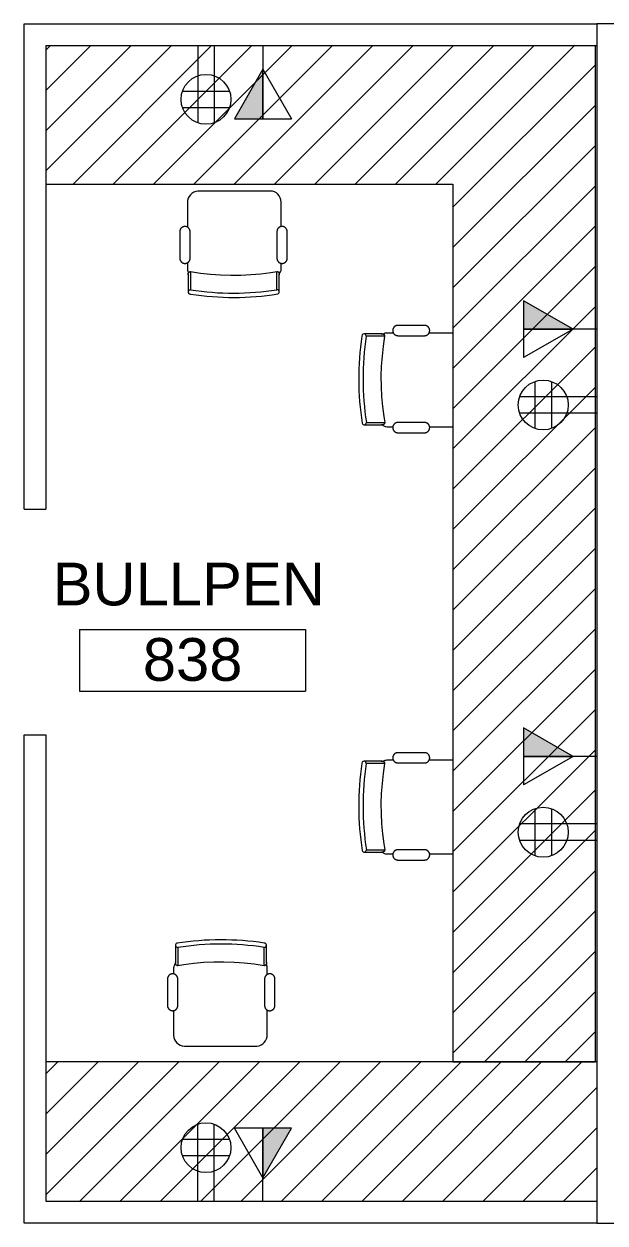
# Model space of a CAD drawing. Header units: inches. Extents: x 1 to 4637, y -664 to 702.
# Drawn here: x 1258.8 to 1381.2, y 213.5 to 466 of the extents above; entities that cross this region are included whole.
import ezdxf

# ---------------------------------------------------------------- set-up
doc = ezdxf.new("R2010")
doc.units = ezdxf.units.IN
doc.header["$MEASUREMENT"] = 0
for name, color, linetype, lineweight in [('A-ANNO-NOTE', 131, 'Continuous', 20), ('A-AREA-IDEN', 2, 'Continuous', 20), ('I-FURN', 30, 'Continuous', 9), ('I-WALL', 2, 'Continuous', 9), ('Q-CASE', 31, 'Continuous', 9)]:
    doc.layers.add(name, color=color, linetype=linetype, lineweight=lineweight)
doc.styles.add('Arial', font='arial.ttf', dxfattribs={"height": 9})

# ---------------------------------------------------------------- blocks, each defined once
blk = doc.blocks.new('Millwork Counter Top - L Shaped - Standard Counter Top-2497563-New Construction - Tel_Data_Elec Plan')
at = {"layer": 'Q-CASE', "lineweight": 13}
h = blk.add_hatch(dxfattribs=at)
h.set_pattern_fill('FP_15', color=8, style=0, pattern_type=2)
h.set_pattern_definition([(135, (414.135, -2080.398), (-4.24264, -4.24264), [])])
h.paths.add_polyline_path([(166.74, 0), (-47.26, 0), (-47.26, -115.69), (-18.14, -115.69), (-18.14, -30), (166.74, -30)], flags=0)
for p, q in [((166.74, 0), (-47.26, 0)), ((166.74, -30), (166.74, 0)), ((-18.14, -115.69), (-18.14, -30)), ((-18.14, -30), (166.74, -30))]:
    blk.add_line(p, q, dxfattribs=at)
blk = doc.blocks.new('Counter Top _No Backsplash_ - Standard Counter Top-2497582-New Construction - Tel_Data_Elec Plan')
at = {"layer": 'Q-CASE', "lineweight": 13}
h = blk.add_hatch(dxfattribs=at)
h.set_pattern_fill('FP_16', color=8, style=0, pattern_type=2)
h.set_pattern_definition([(45, (-2011.972, -247.397), (-4.24264, 4.24264), [])])
h.paths.add_polyline_path([(68.43, -29.31), (68.68, -29.31), (68.68, 0), (-47.26, 0), (-47.26, -29.31), (38.43, -29.31)], flags=0)
blk.add_line((68.68, 0), (-47.26, 0), dxfattribs=at)
blk = doc.blocks.new('Seating - Desk - Task - Steelcase - Think - EX-C1-2109714-New Construction - Tel_Data_Elec Plan')
at = {"layer": 'I-FURN'}
for p, q in [((-8.93, 8.24), (-8.93, 4.37)), ((9.24, 4.39), (9.24, 8.25)), ((-9.83, 3.91), (-9.83, 2.66)), ((9.91, 2.54), (9.91, 3.91)), ((-11.1, 1.6), (-11.1, -4.01)), ((-8.94, -4.01), (-8.94, 1.6)), ((9.34, 1.6), (9.34, -4.01)), ((11.51, -4.01), (11.51, 1.6)), ((9.91, -10.14), (9.91, -4.96)), ((-9.83, -5.07), (-9.83, -10.25)), ((-7.53, -12.55), (7.72, -12.55))]:
    blk.add_line(p, q, dxfattribs=at)
at = {"layer": 'I-FURN', "flags": 128}
for points in [[(-9.44, 8.69), (-9.44, 8.06), (-9.44, 7.48), (-9.44, 6.95), (-9.44, 6.49), (-9.44, 6.08), (-9.44, 5.73), (-9.44, 5.44), (-9.44, 5.21), (-9.44, 5.04), (-9.44, 4.93), (-9.44, 4.88), (-9.44, 4.88)], [(9.75, 4.9), (9.75, 4.93), (9.75, 5.02), (9.75, 5.17), (9.75, 5.38), (9.75, 5.65), (9.75, 5.98), (9.75, 6.37), (9.75, 6.82), (9.75, 7.33), (9.75, 7.89), (9.75, 8.51), (9.75, 8.71)], [(-9.44, 4.88), (-9.44, 4.91), (-9.44, 5), (-9.44, 5.08)], [(9.24, 4.39), (7.14, 4.71), (5.03, 4.94), (2.91, 5.09), (0.79, 5.16), (-1.33, 5.14), (-3.45, 5.04), (-5.57, 4.85), (-7.68, 4.58), (-8.93, 4.37)], [(9.75, 5.1), (9.75, 4.97), (9.75, 4.91), (9.75, 4.9)], [(-8.94, 1.6), (-8.94, 1.64), (-8.94, 1.68), (-8.94, 1.73), (-8.95, 1.77), (-8.96, 1.81), (-8.97, 1.86), (-8.98, 1.9), (-8.99, 1.94), (-9.01, 1.98), (-9.02, 2.02), (-9.04, 2.06), (-9.06, 2.1), (-9.08, 2.14), (-9.1, 2.17), (-9.12, 2.21), (-9.15, 2.24), (-9.18, 2.28), (-9.2, 2.31), (-9.23, 2.34), (-9.26, 2.37), (-9.3, 2.4), (-9.33, 2.43), (-9.36, 2.46), (-9.4, 2.48), (-9.43, 2.51), (-9.47, 2.53), (-9.51, 2.55), (-9.55, 2.57), (-9.59, 2.59), (-9.63, 2.61), (-9.67, 2.62), (-9.71, 2.64), (-9.75, 2.65), (-9.79, 2.66), (-9.83, 2.66), (-9.88, 2.67), (-9.92, 2.68), (-9.96, 2.68), (-10.01, 2.68), (-10.05, 2.68), (-10.09, 2.68), (-10.14, 2.67), (-10.18, 2.67), (-10.22, 2.66), (-10.26, 2.65), (-10.31, 2.64), (-10.35, 2.63), (-10.39, 2.62), (-10.43, 2.6), (-10.47, 2.58), (-10.51, 2.56), (-10.55, 2.54), (-10.58, 2.52), (-10.62, 2.5), (-10.65, 2.47), (-10.69, 2.45), (-10.72, 2.42), (-10.75, 2.39), (-10.79, 2.36), (-10.82, 2.33), (-10.84, 2.3), (-10.87, 2.26), (-10.9, 2.23), (-10.92, 2.19), (-10.95, 2.16), (-10.97, 2.12), (-10.99, 2.08), (-11.01, 2.04), (-11.02, 2), (-11.04, 1.96), (-11.05, 1.92), (-11.06, 1.88), (-11.07, 1.84), (-11.08, 1.79), (-11.09, 1.75), (-11.09, 1.71), (-11.1, 1.66), (-11.1, 1.62), (-11.1, 1.6)], [(-8.93, 4.37), (-8.95, 4.37), (-8.97, 4.37), (-8.99, 4.38), (-9.01, 4.38), (-9.03, 4.38), (-9.05, 4.39), (-9.07, 4.39), (-9.09, 4.4), (-9.11, 4.4), (-9.13, 4.41), (-9.15, 4.42), (-9.16, 4.43), (-9.18, 4.44), (-9.2, 4.45), (-9.22, 4.46), (-9.23, 4.47), (-9.25, 4.48), (-9.26, 4.5), (-9.28, 4.51), (-9.29, 4.53), (-9.31, 4.54), (-9.32, 4.56), (-9.33, 4.57), (-9.35, 4.59), (-9.36, 4.6), (-9.37, 4.62), (-9.38, 4.64), (-9.39, 4.66), (-9.4, 4.68), (-9.4, 4.69), (-9.41, 4.71), (-9.42, 4.73), (-9.42, 4.75), (-9.43, 4.77), (-9.43, 4.79), (-9.43, 4.81), (-9.44, 4.83), (-9.44, 4.85), (-9.44, 4.87), (-9.44, 4.88)], [(9.75, 4.9), (9.75, 4.88), (9.75, 4.86), (9.74, 4.84), (9.74, 4.82), (9.74, 4.8), (9.73, 4.78), (9.73, 4.76), (9.72, 4.74), (9.72, 4.72), (9.71, 4.7), (9.7, 4.68), (9.69, 4.66), (9.68, 4.64), (9.67, 4.63), (9.66, 4.61), (9.65, 4.59), (9.63, 4.58), (9.62, 4.56), (9.61, 4.55), (9.59, 4.53), (9.58, 4.52), (9.56, 4.5), (9.55, 4.49), (9.53, 4.48), (9.51, 4.47), (9.5, 4.46), (9.48, 4.45), (9.46, 4.44), (9.44, 4.43), (9.42, 4.42), (9.41, 4.42), (9.39, 4.41), (9.37, 4.4), (9.35, 4.4), (9.33, 4.4), (9.31, 4.39), (9.29, 4.39), (9.27, 4.39), (9.25, 4.39), (9.24, 4.39)], [(11.51, 1.6), (11.51, 1.64), (11.51, 1.69), (11.5, 1.73), (11.5, 1.77), (11.49, 1.81), (11.48, 1.86), (11.47, 1.9), (11.46, 1.94), (11.44, 1.98), (11.43, 2.02), (11.41, 2.06), (11.39, 2.1), (11.37, 2.14), (11.35, 2.17), (11.32, 2.21), (11.3, 2.25), (11.27, 2.28), (11.24, 2.31), (11.21, 2.35), (11.18, 2.38), (11.15, 2.41), (11.12, 2.43), (11.08, 2.46), (11.05, 2.49), (11.01, 2.51), (10.98, 2.53), (10.94, 2.55), (10.9, 2.57), (10.86, 2.59), (10.82, 2.61), (10.78, 2.62), (10.74, 2.64), (10.7, 2.65), (10.65, 2.66), (10.61, 2.67), (10.57, 2.67), (10.53, 2.68), (10.48, 2.68), (10.44, 2.68), (10.4, 2.68), (10.35, 2.68), (10.31, 2.68), (10.27, 2.67), (10.22, 2.66), (10.18, 2.65), (10.14, 2.64), (10.1, 2.63), (10.06, 2.62), (10.02, 2.6), (9.98, 2.58), (9.94, 2.57), (9.9, 2.54), (9.86, 2.52), (9.83, 2.5), (9.79, 2.47), (9.76, 2.45), (9.72, 2.42), (9.69, 2.39), (9.66, 2.36), (9.63, 2.33), (9.6, 2.3), (9.57, 2.26), (9.55, 2.23), (9.52, 2.19), (9.5, 2.16), (9.48, 2.12), (9.46, 2.08), (9.44, 2.04), (9.42, 2), (9.41, 1.96), (9.39, 1.92), (9.38, 1.88), (9.37, 1.84), (9.36, 1.79), (9.35, 1.75), (9.35, 1.71), (9.35, 1.67), (9.34, 1.62), (9.34, 1.6)], [(-11.1, -4.01), (-11.1, -4.05), (-11.1, -4.1), (-11.09, -4.14), (-11.09, -4.18), (-11.08, -4.22), (-11.07, -4.27), (-11.06, -4.31), (-11.05, -4.35), (-11.03, -4.39), (-11.01, -4.43), (-11, -4.47), (-10.98, -4.51), (-10.96, -4.55), (-10.93, -4.58), (-10.91, -4.62), (-10.89, -4.66), (-10.86, -4.69), (-10.83, -4.72), (-10.8, -4.76), (-10.77, -4.79), (-10.74, -4.82), (-10.71, -4.84), (-10.67, -4.87), (-10.64, -4.9), (-10.6, -4.92), (-10.57, -4.94), (-10.53, -4.96), (-10.49, -4.98), (-10.45, -5), (-10.41, -5.02), (-10.37, -5.03), (-10.33, -5.05), (-10.29, -5.06), (-10.24, -5.07), (-10.2, -5.08), (-10.16, -5.08), (-10.12, -5.09), (-10.07, -5.09), (-10.03, -5.09), (-9.99, -5.09), (-9.94, -5.09), (-9.9, -5.09), (-9.86, -5.08), (-9.81, -5.07), (-9.77, -5.06), (-9.73, -5.05), (-9.69, -5.04), (-9.65, -5.03), (-9.61, -5.01), (-9.57, -4.99), (-9.53, -4.98), (-9.49, -4.95), (-9.45, -4.93), (-9.42, -4.91), (-9.38, -4.88), (-9.35, -4.86), (-9.31, -4.83), (-9.28, -4.8), (-9.25, -4.77), (-9.22, -4.74), (-9.19, -4.71), (-9.16, -4.67), (-9.14, -4.64), (-9.11, -4.6), (-9.09, -4.57), (-9.07, -4.53), (-9.05, -4.49), (-9.03, -4.45), (-9.01, -4.41), (-9, -4.37), (-8.98, -4.33), (-8.97, -4.29), (-8.96, -4.25), (-8.95, -4.21), (-8.95, -4.16), (-8.94, -4.12), (-8.94, -4.08), (-8.94, -4.03), (-8.94, -4.01)], [(9.34, -4.01), (9.34, -4.05), (9.35, -4.1), (9.35, -4.14), (9.36, -4.18), (9.37, -4.23), (9.37, -4.27), (9.39, -4.31), (9.4, -4.35), (9.41, -4.39), (9.43, -4.43), (9.45, -4.47), (9.47, -4.51), (9.49, -4.55), (9.51, -4.59), (9.53, -4.62), (9.56, -4.66), (9.58, -4.69), (9.61, -4.72), (9.64, -4.76), (9.67, -4.79), (9.7, -4.82), (9.74, -4.85), (9.77, -4.87), (9.81, -4.9), (9.84, -4.92), (9.88, -4.94), (9.92, -4.97), (9.96, -4.99), (9.99, -5), (10.03, -5.02), (10.08, -5.04), (10.12, -5.05), (10.16, -5.06), (10.2, -5.07), (10.24, -5.08), (10.29, -5.08), (10.33, -5.09), (10.37, -5.09), (10.42, -5.09), (10.46, -5.09), (10.5, -5.09), (10.55, -5.09), (10.59, -5.08), (10.63, -5.07), (10.67, -5.07), (10.72, -5.05), (10.76, -5.04), (10.8, -5.03), (10.84, -5.01), (10.88, -5), (10.92, -4.98), (10.96, -4.96), (10.99, -4.93), (11.03, -4.91), (11.07, -4.89), (11.1, -4.86), (11.13, -4.83), (11.17, -4.8), (11.2, -4.77), (11.23, -4.74), (11.26, -4.71), (11.28, -4.68), (11.31, -4.64), (11.33, -4.61), (11.36, -4.57), (11.38, -4.53), (11.4, -4.49), (11.42, -4.45), (11.43, -4.41), (11.45, -4.37), (11.46, -4.33), (11.47, -4.29), (11.49, -4.25), (11.49, -4.21), (11.5, -4.16), (11.51, -4.12), (11.51, -4.08), (11.51, -4.03), (11.51, -4.01)]]:
    blk.add_lwpolyline(points, dxfattribs=at)
at = {"layer": 'I-FURN'}
for centre, radius, start, end in [((-8.51, 3.91), 1.32, 132.1873, 180), ((8.59, 3.91), 1.32, 360, 35.7227), ((-7.53, -10.25), 2.3, 180, 270), ((7.49, -10.14), 2.42, 275.3193, 360)]:
    blk.add_arc(centre, radius, start, end, dxfattribs=at)
for centre, major_axis, ratio, start_param, end_param in [((-8.93, 8.69), (0.507, 0), 0.899459, 1.913366, 4.712389), ((0.2, -38.81), (54.09, 0), 0.899459, 1.402966, 1.74368), ((0.2, -38.81), (53.09, 0), 0.899459, 1.399774, 1.74371), ((9.24, 8.71), (-0.507, 0), 0.899459, 1.570796, 4.712389), ((-8.93, 5.08), (0.507, 0), 0.99468, 2.996027, 3.185649), ((9.24, 5.1), (0.507, 0), 0.99468, 6.021386, 6.283185)]:
    blk.add_ellipse(centre, major_axis=major_axis, ratio=ratio, start_param=start_param, end_param=end_param, dxfattribs=at)
blk = doc.blocks.new('Seating - Desk - Task - Steelcase - Think - EX-C1-V1-New Construction - Tel_Data_Elec Plan')
at = {"layer": 'I-FURN'}
for p, q in [((-8.93, 8.24), (-8.93, 4.37)), ((9.24, 4.39), (9.24, 8.25)), ((-9.83, 3.91), (-9.83, 2.66)), ((9.91, 2.54), (9.91, 3.91)), ((-11.1, 1.6), (-11.1, -4.01)), ((-8.94, -4.01), (-8.94, 1.6)), ((9.34, 1.6), (9.34, -4.01)), ((11.51, -4.01), (11.51, 1.6)), ((9.91, -10), (9.91, -4.96)), ((-9.83, -5.07), (-9.83, -10))]:
    blk.add_line(p, q, dxfattribs=at)
at = {"layer": 'I-FURN', "flags": 128}
for points in [[(-9.44, 8.69), (-9.44, 8.06), (-9.44, 7.48), (-9.44, 6.95), (-9.44, 6.49), (-9.44, 6.08), (-9.44, 5.73), (-9.44, 5.44), (-9.44, 5.21), (-9.44, 5.04), (-9.44, 4.93), (-9.44, 4.88), (-9.44, 4.88)], [(9.75, 4.9), (9.75, 4.93), (9.75, 5.02), (9.75, 5.17), (9.75, 5.38), (9.75, 5.65), (9.75, 5.98), (9.75, 6.37), (9.75, 6.82), (9.75, 7.33), (9.75, 7.89), (9.75, 8.51), (9.75, 8.71)], [(-9.44, 4.88), (-9.44, 4.91), (-9.44, 5), (-9.44, 5.08)], [(9.24, 4.39), (7.14, 4.71), (5.03, 4.94), (2.91, 5.09), (0.79, 5.16), (-1.33, 5.14), (-3.45, 5.04), (-5.57, 4.85), (-7.68, 4.58), (-8.93, 4.37)], [(9.75, 5.1), (9.75, 4.97), (9.75, 4.91), (9.75, 4.9)], [(-8.94, 1.6), (-8.94, 1.64), (-8.94, 1.68), (-8.94, 1.73), (-8.95, 1.77), (-8.96, 1.81), (-8.97, 1.86), (-8.98, 1.9), (-8.99, 1.94), (-9.01, 1.98), (-9.02, 2.02), (-9.04, 2.06), (-9.06, 2.1), (-9.08, 2.14), (-9.1, 2.17), (-9.12, 2.21), (-9.15, 2.24), (-9.18, 2.28), (-9.2, 2.31), (-9.23, 2.34), (-9.26, 2.37), (-9.3, 2.4), (-9.33, 2.43), (-9.36, 2.46), (-9.4, 2.48), (-9.43, 2.51), (-9.47, 2.53), (-9.51, 2.55), (-9.55, 2.57), (-9.59, 2.59), (-9.63, 2.61), (-9.67, 2.62), (-9.71, 2.64), (-9.75, 2.65), (-9.79, 2.66), (-9.83, 2.66), (-9.88, 2.67), (-9.92, 2.68), (-9.96, 2.68), (-10.01, 2.68), (-10.05, 2.68), (-10.09, 2.68), (-10.14, 2.67), (-10.18, 2.67), (-10.22, 2.66), (-10.26, 2.65), (-10.31, 2.64), (-10.35, 2.63), (-10.39, 2.62), (-10.43, 2.6), (-10.47, 2.58), (-10.51, 2.56), (-10.55, 2.54), (-10.58, 2.52), (-10.62, 2.5), (-10.65, 2.47), (-10.69, 2.45), (-10.72, 2.42), (-10.75, 2.39), (-10.79, 2.36), (-10.82, 2.33), (-10.84, 2.3), (-10.87, 2.26), (-10.9, 2.23), (-10.92, 2.19), (-10.95, 2.16), (-10.97, 2.12), (-10.99, 2.08), (-11.01, 2.04), (-11.02, 2), (-11.04, 1.96), (-11.05, 1.92), (-11.06, 1.88), (-11.07, 1.84), (-11.08, 1.79), (-11.09, 1.75), (-11.09, 1.71), (-11.1, 1.66), (-11.1, 1.62), (-11.1, 1.6)], [(-8.93, 4.37), (-8.95, 4.37), (-8.97, 4.37), (-8.99, 4.38), (-9.01, 4.38), (-9.03, 4.38), (-9.05, 4.39), (-9.07, 4.39), (-9.09, 4.4), (-9.11, 4.4), (-9.13, 4.41), (-9.15, 4.42), (-9.16, 4.43), (-9.18, 4.44), (-9.2, 4.45), (-9.22, 4.46), (-9.23, 4.47), (-9.25, 4.48), (-9.26, 4.5), (-9.28, 4.51), (-9.29, 4.53), (-9.31, 4.54), (-9.32, 4.56), (-9.33, 4.57), (-9.35, 4.59), (-9.36, 4.6), (-9.37, 4.62), (-9.38, 4.64), (-9.39, 4.66), (-9.4, 4.68), (-9.4, 4.69), (-9.41, 4.71), (-9.42, 4.73), (-9.42, 4.75), (-9.43, 4.77), (-9.43, 4.79), (-9.43, 4.81), (-9.44, 4.83), (-9.44, 4.85), (-9.44, 4.87), (-9.44, 4.88)], [(9.75, 4.9), (9.75, 4.88), (9.75, 4.86), (9.74, 4.84), (9.74, 4.82), (9.74, 4.8), (9.73, 4.78), (9.73, 4.76), (9.72, 4.74), (9.72, 4.72), (9.71, 4.7), (9.7, 4.68), (9.69, 4.66), (9.68, 4.64), (9.67, 4.63), (9.66, 4.61), (9.65, 4.59), (9.63, 4.58), (9.62, 4.56), (9.61, 4.55), (9.59, 4.53), (9.58, 4.52), (9.56, 4.5), (9.55, 4.49), (9.53, 4.48), (9.51, 4.47), (9.5, 4.46), (9.48, 4.45), (9.46, 4.44), (9.44, 4.43), (9.42, 4.42), (9.41, 4.42), (9.39, 4.41), (9.37, 4.4), (9.35, 4.4), (9.33, 4.4), (9.31, 4.39), (9.29, 4.39), (9.27, 4.39), (9.25, 4.39), (9.24, 4.39)], [(11.51, 1.6), (11.51, 1.64), (11.51, 1.69), (11.5, 1.73), (11.5, 1.77), (11.49, 1.81), (11.48, 1.86), (11.47, 1.9), (11.46, 1.94), (11.44, 1.98), (11.43, 2.02), (11.41, 2.06), (11.39, 2.1), (11.37, 2.14), (11.35, 2.17), (11.32, 2.21), (11.3, 2.25), (11.27, 2.28), (11.24, 2.31), (11.21, 2.35), (11.18, 2.38), (11.15, 2.41), (11.12, 2.43), (11.08, 2.46), (11.05, 2.49), (11.01, 2.51), (10.98, 2.53), (10.94, 2.55), (10.9, 2.57), (10.86, 2.59), (10.82, 2.61), (10.78, 2.62), (10.74, 2.64), (10.7, 2.65), (10.65, 2.66), (10.61, 2.67), (10.57, 2.67), (10.53, 2.68), (10.48, 2.68), (10.44, 2.68), (10.4, 2.68), (10.35, 2.68), (10.31, 2.68), (10.27, 2.67), (10.22, 2.66), (10.18, 2.65), (10.14, 2.64), (10.1, 2.63), (10.06, 2.62), (10.02, 2.6), (9.98, 2.58), (9.94, 2.57), (9.9, 2.54), (9.86, 2.52), (9.83, 2.5), (9.79, 2.47), (9.76, 2.45), (9.72, 2.42), (9.69, 2.39), (9.66, 2.36), (9.63, 2.33), (9.6, 2.3), (9.57, 2.26), (9.55, 2.23), (9.52, 2.19), (9.5, 2.16), (9.48, 2.12), (9.46, 2.08), (9.44, 2.04), (9.42, 2), (9.41, 1.96), (9.39, 1.92), (9.38, 1.88), (9.37, 1.84), (9.36, 1.79), (9.35, 1.75), (9.35, 1.71), (9.35, 1.67), (9.34, 1.62), (9.34, 1.6)], [(-11.1, -4.01), (-11.1, -4.05), (-11.1, -4.1), (-11.09, -4.14), (-11.09, -4.18), (-11.08, -4.22), (-11.07, -4.27), (-11.06, -4.31), (-11.05, -4.35), (-11.03, -4.39), (-11.01, -4.43), (-11, -4.47), (-10.98, -4.51), (-10.96, -4.55), (-10.93, -4.58), (-10.91, -4.62), (-10.89, -4.66), (-10.86, -4.69), (-10.83, -4.72), (-10.8, -4.76), (-10.77, -4.79), (-10.74, -4.82), (-10.71, -4.84), (-10.67, -4.87), (-10.64, -4.9), (-10.6, -4.92), (-10.57, -4.94), (-10.53, -4.96), (-10.49, -4.98), (-10.45, -5), (-10.41, -5.02), (-10.37, -5.03), (-10.33, -5.05), (-10.29, -5.06), (-10.24, -5.07), (-10.2, -5.08), (-10.16, -5.08), (-10.12, -5.09), (-10.07, -5.09), (-10.03, -5.09), (-9.99, -5.09), (-9.94, -5.09), (-9.9, -5.09), (-9.86, -5.08), (-9.81, -5.07), (-9.77, -5.06), (-9.73, -5.05), (-9.69, -5.04), (-9.65, -5.03), (-9.61, -5.01), (-9.57, -4.99), (-9.53, -4.98), (-9.49, -4.95), (-9.45, -4.93), (-9.42, -4.91), (-9.38, -4.88), (-9.35, -4.86), (-9.31, -4.83), (-9.28, -4.8), (-9.25, -4.77), (-9.22, -4.74), (-9.19, -4.71), (-9.16, -4.67), (-9.14, -4.64), (-9.11, -4.6), (-9.09, -4.57), (-9.07, -4.53), (-9.05, -4.49), (-9.03, -4.45), (-9.01, -4.41), (-9, -4.37), (-8.98, -4.33), (-8.97, -4.29), (-8.96, -4.25), (-8.95, -4.21), (-8.95, -4.16), (-8.94, -4.12), (-8.94, -4.08), (-8.94, -4.03), (-8.94, -4.01)], [(9.34, -4.01), (9.34, -4.05), (9.35, -4.1), (9.35, -4.14), (9.36, -4.18), (9.37, -4.23), (9.37, -4.27), (9.39, -4.31), (9.4, -4.35), (9.41, -4.39), (9.43, -4.43), (9.45, -4.47), (9.47, -4.51), (9.49, -4.55), (9.51, -4.59), (9.53, -4.62), (9.56, -4.66), (9.58, -4.69), (9.61, -4.72), (9.64, -4.76), (9.67, -4.79), (9.7, -4.82), (9.74, -4.85), (9.77, -4.87), (9.81, -4.9), (9.84, -4.92), (9.88, -4.94), (9.92, -4.97), (9.96, -4.99), (9.99, -5), (10.03, -5.02), (10.08, -5.04), (10.12, -5.05), (10.16, -5.06), (10.2, -5.07), (10.24, -5.08), (10.29, -5.08), (10.33, -5.09), (10.37, -5.09), (10.42, -5.09), (10.46, -5.09), (10.5, -5.09), (10.55, -5.09), (10.59, -5.08), (10.63, -5.07), (10.67, -5.07), (10.72, -5.05), (10.76, -5.04), (10.8, -5.03), (10.84, -5.01), (10.88, -5), (10.92, -4.98), (10.96, -4.96), (10.99, -4.93), (11.03, -4.91), (11.07, -4.89), (11.1, -4.86), (11.13, -4.83), (11.17, -4.8), (11.2, -4.77), (11.23, -4.74), (11.26, -4.71), (11.28, -4.68), (11.31, -4.64), (11.33, -4.61), (11.36, -4.57), (11.38, -4.53), (11.4, -4.49), (11.42, -4.45), (11.43, -4.41), (11.45, -4.37), (11.46, -4.33), (11.47, -4.29), (11.49, -4.25), (11.49, -4.21), (11.5, -4.16), (11.51, -4.12), (11.51, -4.08), (11.51, -4.03), (11.51, -4.01)]]:
    blk.add_lwpolyline(points, dxfattribs=at)
at = {"layer": 'I-FURN'}
for centre, start, end in [((-8.51, 3.91), 132.1873, 180), ((8.59, 3.91), 360, 35.7227)]:
    blk.add_arc(centre, 1.32, start, end, dxfattribs=at)
for centre, major_axis, ratio, start_param, end_param in [((-8.93, 8.69), (0.507, 0), 0.899459, 1.913366, 4.712389), ((0.2, -38.81), (54.09, 0), 0.899459, 1.402966, 1.74368), ((0.2, -38.81), (53.09, 0), 0.899459, 1.399774, 1.74371), ((9.24, 8.71), (-0.507, 0), 0.899459, 1.570796, 4.712389), ((-8.93, 5.08), (0.507, 0), 0.99468, 2.996027, 3.185649), ((9.24, 5.1), (0.507, 0), 0.99468, 6.021386, 6.283185)]:
    blk.add_ellipse(centre, major_axis=major_axis, ratio=ratio, start_param=start_param, end_param=end_param, dxfattribs=at)
blk = doc.blocks.new('Seating - Desk - Task - Steelcase - Think - EX-C1-V27-New Construction - Tel_Data_Elec Plan')
at = {"layer": 'I-FURN'}
for p, q in [((-8.93, 8.24), (-8.93, 4.37)), ((9.24, 4.39), (9.24, 8.25)), ((-9.83, 3.91), (-9.83, 2.66)), ((9.91, 2.54), (9.91, 3.91)), ((-11.1, 1.6), (-11.1, -4.01)), ((-8.94, -4.01), (-8.94, 1.6)), ((9.34, 1.6), (9.34, -4.01)), ((11.51, -4.01), (11.51, 1.6)), ((9.91, -10), (9.91, -4.96)), ((-9.83, -5.07), (-9.83, -10))]:
    blk.add_line(p, q, dxfattribs=at)
at = {"layer": 'I-FURN', "flags": 128}
for points in [[(-9.44, 8.69), (-9.44, 8.06), (-9.44, 7.48), (-9.44, 6.95), (-9.44, 6.49), (-9.44, 6.08), (-9.44, 5.73), (-9.44, 5.44), (-9.44, 5.21), (-9.44, 5.04), (-9.44, 4.93), (-9.44, 4.88), (-9.44, 4.88)], [(9.75, 4.9), (9.75, 4.93), (9.75, 5.02), (9.75, 5.17), (9.75, 5.38), (9.75, 5.65), (9.75, 5.98), (9.75, 6.37), (9.75, 6.82), (9.75, 7.33), (9.75, 7.89), (9.75, 8.51), (9.75, 8.71)], [(-9.44, 4.88), (-9.44, 4.91), (-9.44, 5), (-9.44, 5.08)], [(9.24, 4.39), (7.14, 4.71), (5.03, 4.94), (2.91, 5.09), (0.79, 5.16), (-1.33, 5.14), (-3.45, 5.04), (-5.57, 4.85), (-7.68, 4.58), (-8.93, 4.37)], [(9.75, 5.1), (9.75, 4.97), (9.75, 4.91), (9.75, 4.9)], [(-8.94, 1.6), (-8.94, 1.64), (-8.94, 1.68), (-8.94, 1.73), (-8.95, 1.77), (-8.96, 1.81), (-8.97, 1.86), (-8.98, 1.9), (-8.99, 1.94), (-9.01, 1.98), (-9.02, 2.02), (-9.04, 2.06), (-9.06, 2.1), (-9.08, 2.14), (-9.1, 2.17), (-9.12, 2.21), (-9.15, 2.24), (-9.18, 2.28), (-9.2, 2.31), (-9.23, 2.34), (-9.26, 2.37), (-9.3, 2.4), (-9.33, 2.43), (-9.36, 2.46), (-9.4, 2.48), (-9.43, 2.51), (-9.47, 2.53), (-9.51, 2.55), (-9.55, 2.57), (-9.59, 2.59), (-9.63, 2.61), (-9.67, 2.62), (-9.71, 2.64), (-9.75, 2.65), (-9.79, 2.66), (-9.83, 2.66), (-9.88, 2.67), (-9.92, 2.68), (-9.96, 2.68), (-10.01, 2.68), (-10.05, 2.68), (-10.09, 2.68), (-10.14, 2.67), (-10.18, 2.67), (-10.22, 2.66), (-10.26, 2.65), (-10.31, 2.64), (-10.35, 2.63), (-10.39, 2.62), (-10.43, 2.6), (-10.47, 2.58), (-10.51, 2.56), (-10.55, 2.54), (-10.58, 2.52), (-10.62, 2.5), (-10.65, 2.47), (-10.69, 2.45), (-10.72, 2.42), (-10.75, 2.39), (-10.79, 2.36), (-10.82, 2.33), (-10.84, 2.3), (-10.87, 2.26), (-10.9, 2.23), (-10.92, 2.19), (-10.95, 2.16), (-10.97, 2.12), (-10.99, 2.08), (-11.01, 2.04), (-11.02, 2), (-11.04, 1.96), (-11.05, 1.92), (-11.06, 1.88), (-11.07, 1.84), (-11.08, 1.79), (-11.09, 1.75), (-11.09, 1.71), (-11.1, 1.66), (-11.1, 1.62), (-11.1, 1.6)], [(-8.93, 4.37), (-8.95, 4.37), (-8.97, 4.37), (-8.99, 4.38), (-9.01, 4.38), (-9.03, 4.38), (-9.05, 4.39), (-9.07, 4.39), (-9.09, 4.4), (-9.11, 4.4), (-9.13, 4.41), (-9.15, 4.42), (-9.16, 4.43), (-9.18, 4.44), (-9.2, 4.45), (-9.22, 4.46), (-9.23, 4.47), (-9.25, 4.48), (-9.26, 4.5), (-9.28, 4.51), (-9.29, 4.53), (-9.31, 4.54), (-9.32, 4.56), (-9.33, 4.57), (-9.35, 4.59), (-9.36, 4.6), (-9.37, 4.62), (-9.38, 4.64), (-9.39, 4.66), (-9.4, 4.68), (-9.4, 4.69), (-9.41, 4.71), (-9.42, 4.73), (-9.42, 4.75), (-9.43, 4.77), (-9.43, 4.79), (-9.43, 4.81), (-9.44, 4.83), (-9.44, 4.85), (-9.44, 4.87), (-9.44, 4.88)], [(9.75, 4.9), (9.75, 4.88), (9.75, 4.86), (9.74, 4.84), (9.74, 4.82), (9.74, 4.8), (9.73, 4.78), (9.73, 4.76), (9.72, 4.74), (9.72, 4.72), (9.71, 4.7), (9.7, 4.68), (9.69, 4.66), (9.68, 4.64), (9.67, 4.63), (9.66, 4.61), (9.65, 4.59), (9.63, 4.58), (9.62, 4.56), (9.61, 4.55), (9.59, 4.53), (9.58, 4.52), (9.56, 4.5), (9.55, 4.49), (9.53, 4.48), (9.51, 4.47), (9.5, 4.46), (9.48, 4.45), (9.46, 4.44), (9.44, 4.43), (9.42, 4.42), (9.41, 4.42), (9.39, 4.41), (9.37, 4.4), (9.35, 4.4), (9.33, 4.4), (9.31, 4.39), (9.29, 4.39), (9.27, 4.39), (9.25, 4.39), (9.24, 4.39)], [(11.51, 1.6), (11.51, 1.64), (11.51, 1.69), (11.5, 1.73), (11.5, 1.77), (11.49, 1.81), (11.48, 1.86), (11.47, 1.9), (11.46, 1.94), (11.44, 1.98), (11.43, 2.02), (11.41, 2.06), (11.39, 2.1), (11.37, 2.14), (11.35, 2.17), (11.32, 2.21), (11.3, 2.25), (11.27, 2.28), (11.24, 2.31), (11.21, 2.35), (11.18, 2.38), (11.15, 2.41), (11.12, 2.43), (11.08, 2.46), (11.05, 2.49), (11.01, 2.51), (10.98, 2.53), (10.94, 2.55), (10.9, 2.57), (10.86, 2.59), (10.82, 2.61), (10.78, 2.62), (10.74, 2.64), (10.7, 2.65), (10.65, 2.66), (10.61, 2.67), (10.57, 2.67), (10.53, 2.68), (10.48, 2.68), (10.44, 2.68), (10.4, 2.68), (10.35, 2.68), (10.31, 2.68), (10.27, 2.67), (10.22, 2.66), (10.18, 2.65), (10.14, 2.64), (10.1, 2.63), (10.06, 2.62), (10.02, 2.6), (9.98, 2.58), (9.94, 2.57), (9.9, 2.54), (9.86, 2.52), (9.83, 2.5), (9.79, 2.47), (9.76, 2.45), (9.72, 2.42), (9.69, 2.39), (9.66, 2.36), (9.63, 2.33), (9.6, 2.3), (9.57, 2.26), (9.55, 2.23), (9.52, 2.19), (9.5, 2.16), (9.48, 2.12), (9.46, 2.08), (9.44, 2.04), (9.42, 2), (9.41, 1.96), (9.39, 1.92), (9.38, 1.88), (9.37, 1.84), (9.36, 1.79), (9.35, 1.75), (9.35, 1.71), (9.35, 1.67), (9.34, 1.62), (9.34, 1.6)], [(-11.1, -4.01), (-11.1, -4.05), (-11.1, -4.1), (-11.09, -4.14), (-11.09, -4.18), (-11.08, -4.22), (-11.07, -4.27), (-11.06, -4.31), (-11.05, -4.35), (-11.03, -4.39), (-11.01, -4.43), (-11, -4.47), (-10.98, -4.51), (-10.96, -4.55), (-10.93, -4.58), (-10.91, -4.62), (-10.89, -4.66), (-10.86, -4.69), (-10.83, -4.72), (-10.8, -4.76), (-10.77, -4.79), (-10.74, -4.82), (-10.71, -4.84), (-10.67, -4.87), (-10.64, -4.9), (-10.6, -4.92), (-10.57, -4.94), (-10.53, -4.96), (-10.49, -4.98), (-10.45, -5), (-10.41, -5.02), (-10.37, -5.03), (-10.33, -5.05), (-10.29, -5.06), (-10.24, -5.07), (-10.2, -5.08), (-10.16, -5.08), (-10.12, -5.09), (-10.07, -5.09), (-10.03, -5.09), (-9.99, -5.09), (-9.94, -5.09), (-9.9, -5.09), (-9.86, -5.08), (-9.81, -5.07), (-9.77, -5.06), (-9.73, -5.05), (-9.69, -5.04), (-9.65, -5.03), (-9.61, -5.01), (-9.57, -4.99), (-9.53, -4.98), (-9.49, -4.95), (-9.45, -4.93), (-9.42, -4.91), (-9.38, -4.88), (-9.35, -4.86), (-9.31, -4.83), (-9.28, -4.8), (-9.25, -4.77), (-9.22, -4.74), (-9.19, -4.71), (-9.16, -4.67), (-9.14, -4.64), (-9.11, -4.6), (-9.09, -4.57), (-9.07, -4.53), (-9.05, -4.49), (-9.03, -4.45), (-9.01, -4.41), (-9, -4.37), (-8.98, -4.33), (-8.97, -4.29), (-8.96, -4.25), (-8.95, -4.21), (-8.95, -4.16), (-8.94, -4.12), (-8.94, -4.08), (-8.94, -4.03), (-8.94, -4.01)], [(9.34, -4.01), (9.34, -4.05), (9.35, -4.1), (9.35, -4.14), (9.36, -4.18), (9.37, -4.23), (9.37, -4.27), (9.39, -4.31), (9.4, -4.35), (9.41, -4.39), (9.43, -4.43), (9.45, -4.47), (9.47, -4.51), (9.49, -4.55), (9.51, -4.59), (9.53, -4.62), (9.56, -4.66), (9.58, -4.69), (9.61, -4.72), (9.64, -4.76), (9.67, -4.79), (9.7, -4.82), (9.74, -4.85), (9.77, -4.87), (9.81, -4.9), (9.84, -4.92), (9.88, -4.94), (9.92, -4.97), (9.96, -4.99), (9.99, -5), (10.03, -5.02), (10.08, -5.04), (10.12, -5.05), (10.16, -5.06), (10.2, -5.07), (10.24, -5.08), (10.29, -5.08), (10.33, -5.09), (10.37, -5.09), (10.42, -5.09), (10.46, -5.09), (10.5, -5.09), (10.55, -5.09), (10.59, -5.08), (10.63, -5.07), (10.67, -5.07), (10.72, -5.05), (10.76, -5.04), (10.8, -5.03), (10.84, -5.01), (10.88, -5), (10.92, -4.98), (10.96, -4.96), (10.99, -4.93), (11.03, -4.91), (11.07, -4.89), (11.1, -4.86), (11.13, -4.83), (11.17, -4.8), (11.2, -4.77), (11.23, -4.74), (11.26, -4.71), (11.28, -4.68), (11.31, -4.64), (11.33, -4.61), (11.36, -4.57), (11.38, -4.53), (11.4, -4.49), (11.42, -4.45), (11.43, -4.41), (11.45, -4.37), (11.46, -4.33), (11.47, -4.29), (11.49, -4.25), (11.49, -4.21), (11.5, -4.16), (11.51, -4.12), (11.51, -4.08), (11.51, -4.03), (11.51, -4.01)]]:
    blk.add_lwpolyline(points, dxfattribs=at)
at = {"layer": 'I-FURN'}
for centre, start, end in [((-8.51, 3.91), 132.1873, 180), ((8.59, 3.91), 360, 35.5443)]:
    blk.add_arc(centre, 1.32, start, end, dxfattribs=at)
for centre, major_axis, ratio, start_param, end_param in [((-8.93, 8.69), (0.507, 0), 0.899459, 1.913366, 4.712389), ((0.2, -38.81), (54.09, 0), 0.899459, 1.402966, 1.74368), ((0.2, -38.81), (53.09, 0), 0.899459, 1.399774, 1.74371), ((9.24, 8.71), (-0.507, 0), 0.899459, 1.570796, 4.712389), ((-8.93, 5.08), (0.507, 0), 0.99468, 2.996027, 3.185649), ((9.24, 5.1), (0.507, 0), 0.99468, 6.021386, 6.283185)]:
    blk.add_ellipse(centre, major_axis=major_axis, ratio=ratio, start_param=start_param, end_param=end_param, dxfattribs=at)
blk = doc.blocks.new('FORM Room Tag - Name _ Number-2260771-New Construction - Tel_Data_Elec Plan')
at = {"layer": 'A-AREA-IDEN'}
for p, q in [((-0.2444, -0.0231), (-0.2444, -0.1589)), ((-0.2444, -0.0231), (0.2515, -0.0231)), ((0.2515, -0.0231), (0.2515, -0.1589)), ((-0.2444, -0.1589), (0.2515, -0.1589))]:
    blk.add_line(p, q, dxfattribs=at)

msp = doc.modelspace()

# ---------------------------------------------------------------- hatches: boundary and pattern name
at = {"layer": 'A-ANNO-NOTE', "lineweight": 9}
for points in [[(1309.16, 446.02), (1309.16, 456.48), (1303.16, 446.02)], [(1374.49, 401.74), (1364.03, 407.74), (1364.03, 401.74)], [(1374.49, 311.74), (1364.03, 317.74), (1364.03, 311.74)], [(1309.16, 223), (1315.16, 233.46), (1309.16, 233.46)]]:
    msp.add_hatch(color=256, dxfattribs=at).paths.add_polyline_path(points, flags=0)

# ---------------------------------------------------------------- linework, layer by layer
at = {"layer": 'A-ANNO-NOTE'}
for p, q in [((1295.42, 461.4), (1295.42, 445.2)), ((1298.91, 461.4), (1298.91, 445.2)), ((1309.16, 461.4), (1309.16, 446.02)), ((1309.16, 456.48), (1303.16, 446.02)), ((1309.16, 456.48), (1303.16, 446.02)), ((1309.16, 446.02), (1309.16, 456.48)), ((1309.16, 456.48), (1315.16, 446.02)), ((1292.21, 451.89), (1302.12, 451.89)), ((1292.21, 448.41), (1302.12, 448.41)), ((1303.16, 446.02), (1309.16, 446.02)), ((1303.16, 446.02), (1315.16, 446.02)), ((1364.03, 407.74), (1364.03, 401.74)), ((1374.49, 401.74), (1364.03, 407.74)), ((1364.03, 407.74), (1364.03, 395.74)), ((1374.49, 401.74), (1364.03, 407.74)), ((1364.03, 401.74), (1374.49, 401.74)), ((1379.41, 401.74), (1364.03, 401.74)), ((1374.49, 401.74), (1364.03, 395.74)), ((1366.42, 390.72), (1366.42, 380.82)), ((1369.91, 390.72), (1369.91, 380.82)), ((1379.41, 387.51), (1363.21, 387.51)), ((1379.41, 384.03), (1363.21, 384.03)), ((1364.03, 317.74), (1364.03, 311.74)), ((1374.49, 311.74), (1364.03, 317.74)), ((1364.03, 317.74), (1364.03, 305.74)), ((1374.49, 311.74), (1364.03, 317.74)), ((1364.03, 311.74), (1374.49, 311.74)), ((1379.41, 311.74), (1364.03, 311.74)), ((1374.49, 311.74), (1364.03, 305.74)), ((1366.42, 300.72), (1366.42, 290.82)), ((1369.91, 300.72), (1369.91, 290.82)), ((1379.41, 297.51), (1363.21, 297.51)), ((1379.41, 294.03), (1363.21, 294.03)), ((1295.41, 218.08), (1295.41, 234.28)), ((1298.9, 218.08), (1298.9, 234.28)), ((1309.16, 223), (1303.16, 233.46)), ((1315.16, 233.46), (1303.16, 233.46)), ((1315.16, 233.46), (1309.16, 233.46)), ((1309.16, 233.46), (1309.16, 223)), ((1309.16, 223), (1315.16, 233.46)), ((1309.16, 218.08), (1309.16, 233.46)), ((1309.16, 223), (1315.16, 233.46)), ((1302.11, 231.07), (1292.2, 231.07)), ((1302.11, 227.59), (1292.2, 227.59))]:
    msp.add_line(p, q, dxfattribs=at)
for centre in [(1297.16, 450.15), (1368.16, 385.77), (1368.16, 295.77), (1297.16, 229.33)]:
    msp.add_circle(centre, 5.25, dxfattribs=at)
at = {"layer": 'I-WALL', "lineweight": 13}
for p, q in [((1258.85, 363.83), (1258.85, 466.02)), ((1258.85, 466.02), (1379.41, 466.02)), ((1263.47, 461.4), (1263.47, 363.83)), ((1379.41, 461.4), (1263.47, 461.4)), ((1258.85, 363.83), (1263.47, 363.83)), ((1258.85, 213.46), (1258.85, 316.27)), ((1258.85, 316.27), (1263.47, 316.27)), ((1263.47, 316.27), (1263.47, 218.08)), ((1263.47, 218.08), (1379.41, 218.08)), ((1379.41, 213.46), (1258.85, 213.46))]:
    msp.add_line(p, q, dxfattribs=at)
at = {"layer": 'I-WALL', "color": 250, "lineweight": 20}
for p, q in [((1379.41, 466.02), (1379.41, 213.46)), ((1538.04, 466.02), (1379.41, 466.02)), ((1379.41, 213.46), (1538.04, 213.46))]:
    msp.add_line(p, q, dxfattribs=at)

# ---------------------------------------------------------------- block references
at = {"layer": 'A-AREA-IDEN', "xscale": 95.99999999999994, "yscale": 95.99999999999994, "zscale": 95.99999999999994}
msp.add_blockref('FORM Room Tag - Name _ Number-2260771-New Construction - Tel_Data_Elec Plan', (1294, 340.71), dxfattribs=at)
at = {"layer": 'I-FURN'}
for name, p, rotation in [('Seating - Desk - Task - Steelcase - Think - EX-C1-2109714-New Construction - Tel_Data_Elec Plan', (1303.16, 418.27), 180), ('Seating - Desk - Task - Steelcase - Think - EX-C1-V27-New Construction - Tel_Data_Elec Plan', (1339.16, 391.02), 89.99999999999987), ('Seating - Desk - Task - Steelcase - Think - EX-C1-V1-New Construction - Tel_Data_Elec Plan', (1339.16, 301.02), 89.99999999999987)]:
    msp.add_blockref(name, p, dxfattribs=dict(at, rotation=rotation))
msp.add_blockref('Seating - Desk - Task - Steelcase - Think - EX-C1-2109714-New Construction - Tel_Data_Elec Plan', (1300.16, 263.27), dxfattribs=at)
at = {"layer": 'Q-CASE', "lineweight": 13, "rotation": 269.9999999999999}
msp.add_blockref('Millwork Counter Top - L Shaped - Standard Counter Top-2497563-New Construction - Tel_Data_Elec Plan', (1379.16, 414.13), dxfattribs=at)
at = {"layer": 'Q-CASE', "lineweight": 13}
msp.add_blockref('Counter Top _No Backsplash_ - Standard Counter Top-2497582-New Construction - Tel_Data_Elec Plan', (1310.74, 247.4), dxfattribs=at)

# ---------------------------------------------------------------- texts
at = {"layer": 'A-AREA-IDEN', "lineweight": 9, "char_height": 9, "attachment_point": 1, "style": 'Arial'}
for s, insert, width in [('BULLPEN', (1264.89, 352.55), 70.296), ('838', (1283.86, 336.67), 25.452)]:
    msp.add_mtext(s, dxfattribs=dict(at, insert=insert, width=width))

doc.saveas('drawing.dxf')
